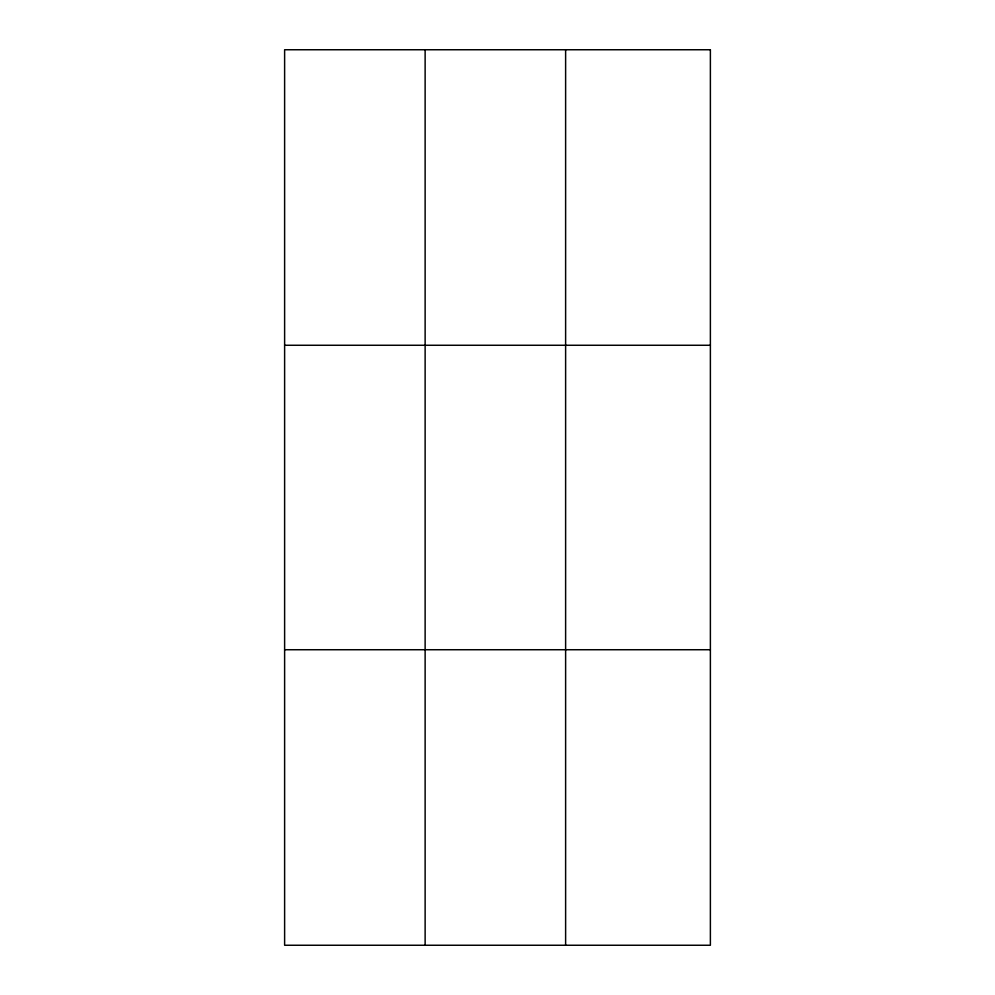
<?xml version="1.0" encoding="UTF-8"?>
<svg xmlns="http://www.w3.org/2000/svg" width="995" height="995" viewBox="0 0 995 995"><rect width="100%" height="100%" fill="white"/><g stroke="black" fill="none" stroke-linecap="round" stroke-linejoin="round"><path stroke-width="1.49" d="M425.126 945.25L425.126 49.75M565.62 945.25L565.62 49.75M284.62 345.265L710.38 345.265M284.62 649.735L710.38 649.735M710.38 49.75L710.38 945.25L284.62 945.25L284.62 49.75L710.38 49.75"/></g></svg>
